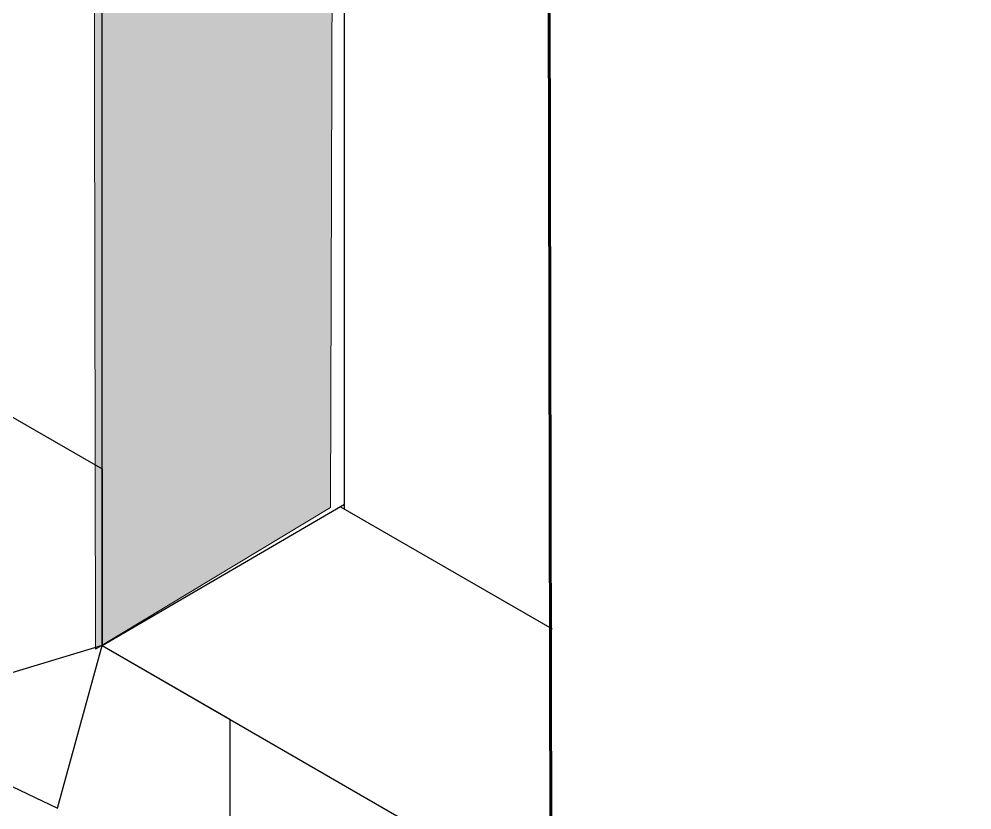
# Model space of a CAD drawing. Extents: x -1392 to 5791, y -3809 to 1722.
# Drawn here: x 951.3 to 1017.3, y 1177.7 to 1232.5 of the extents above; entities that cross this region are included whole.
import ezdxf

# ---------------------------------------------------------------- set-up
doc = ezdxf.new("R2010")
doc.units = 0
doc.header["$MEASUREMENT"] = 0
for name, color, linetype, lineweight in [('G-ANNO-TTLB', 7, 'Continuous', 0), ('Layer 12', 7, 'Continuous', 0), ('TYVEK', 7, 'Continuous', 0)]:
    doc.layers.add(name, color=color, linetype=linetype, lineweight=lineweight)

msp = doc.modelspace()

# ---------------------------------------------------------------- hatches: boundary and pattern name
at = {"layer": 'G-ANNO-TTLB', "true_color": 0xff00ff, "transparency": 33554687}
h = msp.add_hatch(color=6, dxfattribs=at)
edge = h.paths.add_edge_path()
edge.add_spline(control_points=[(1773.018, -796.5), (1773.018, -796.5), (-1156.5, -796.5), (-1156.5, -796.5), (-1156.5, -796.5), (-1156.5, 1660.5), (-1156.5, 1660.5), (-1156.5, 1660.5), (1773.018, 1660.5), (1773.018, 1660.5), (1773.018, 1660.5), (1773.018, -796.5), (1773.018, -796.5)], knot_values=[0, 0, 0, 0, 1, 1, 1, 2, 2, 2, 3, 3, 3, 4, 4, 4, 4], degree=3, periodic=0)
edge = h.paths.add_edge_path()
edge.add_spline(control_points=[(-1147.5, 1651.5), (-1147.5, 1651.5), (-1147.5, -787.5), (-1147.5, -787.5), (-1147.5, -787.5), (1764.018, -787.5), (1764.018, -787.5), (1764.018, -787.5), (1764.018, 1651.5), (1764.018, 1651.5), (1764.018, 1651.5), (-1147.5, 1651.5), (-1147.5, 1651.5)], knot_values=[0, 0, 0, 0, 1, 1, 1, 2, 2, 2, 3, 3, 3, 4, 4, 4, 4], degree=3, periodic=0)
edge.add_line((-1147.5, 1651.5), (-1147.5, 1651.5))
at = {"layer": 'Layer 12', "true_color": 0x808080, "transparency": 33554495}
h = msp.add_hatch(color=8, dxfattribs=at)
h.dxf.hatch_style = 2
h.paths.add_polyline_path([(972.896, 1198.641), (956.605, 1188.823), (956.396, 1305.218), (973.193, 1295.745)])

# ---------------------------------------------------------------- linework, layer by layer
at = {"layer": 'G-ANNO-TTLB'}
for points in [[(1773.018, -796.5), (1773.018, -796.5), (-1156.5, -796.5), (-1156.5, -796.5), (-1156.5, -796.5), (-1156.5, 1660.5), (-1156.5, 1660.5), (-1156.5, 1660.5), (1773.018, 1660.5), (1773.018, 1660.5), (1773.018, 1660.5), (1773.018, -796.5), (1773.018, -796.5)], [(-1147.5, 1651.5), (-1147.5, 1651.5), (-1147.5, -787.5), (-1147.5, -787.5), (-1147.5, -787.5), (1764.018, -787.5), (1764.018, -787.5), (1764.018, -787.5), (1764.018, 1651.5), (1764.018, 1651.5), (1764.018, 1651.5), (-1147.5, 1651.5), (-1147.5, 1651.5)]]:
    msp.add_open_spline(points, degree=3, knots=[0, 0, 0, 0, 1, 1, 1, 2, 2, 2, 3, 3, 3, 4, 4, 4, 4], dxfattribs=at)
at = {"layer": 'Layer 12'}
msp.add_lwpolyline([(972.896, 1198.641), (956.605, 1188.823), (956.396, 1305.218), (973.193, 1295.745)], close=True, dxfattribs=at)
at = {"layer": 'TYVEK', "color": 18, "lineweight": 25, "true_color": 0x000000}
for p, q in [((957.062, 1189.076), (957.062, 1306.082)), ((973.859, 1198.524), (973.859, 1296.238)), ((957.062, 1189.076), (973.859, 1198.857)), ((973.575, 1198.688), (988.248, 1190.223)), ((957.062, 1189.076), (988.248, 1171.084))]:
    msp.add_line(p, q, dxfattribs=at)
at = {"layer": 'TYVEK', "color": 18, "lineweight": 60, "true_color": 0x000000}
msp.add_line((988.194, 1155.923), (987.937, 1287.972), dxfattribs=at)
at = {"layer": 'TYVEK', "color": 4, "lineweight": 25, "true_color": 0x00ffff}
for p, q in [((939.063, 1211.698), (957.062, 1201.306)), ((957.062, 1201.306), (957.062, 1189.076)), ((957.062, 1189.076), (940.78, 1184.14)), ((953.976, 1177.808), (957.062, 1189.076)), ((957.062, 1189.076), (965.909, 1183.972)), ((940.78, 1184.14), (953.976, 1177.808)), ((965.909, 1183.972), (965.909, 1167.912))]:
    msp.add_line(p, q, dxfattribs=at)

doc.saveas('drawing.dxf')
